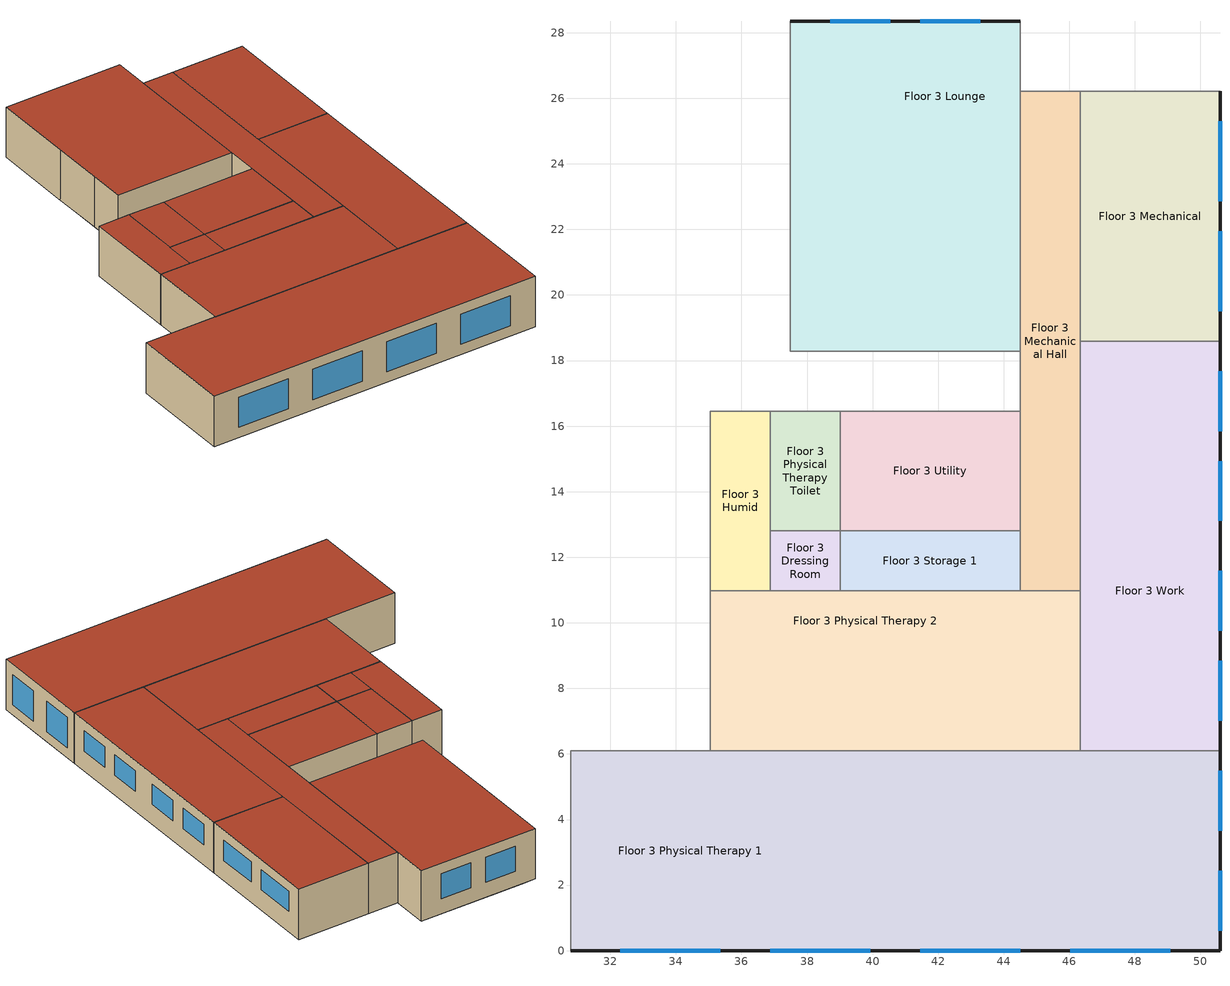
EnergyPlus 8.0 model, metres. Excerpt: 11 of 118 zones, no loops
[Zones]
Floor 3 Dressing Room
 floor to Floor 2 X-Ray (int_slab_floor): 36.88,12.8 39.01,12.8 39.01,10.97 36.88,10.97 z6.1
 wall to Floor 3 Physical Therapy Toilet (int_wall): 39.01,12.8 36.88,12.8 z6.1:9.14
 wall to Floor 3 Humid (int_wall): 36.88,12.8 36.88,10.97 z6.1:9.14
 wall to Floor 3 Physical Therapy 2 (int_wall): 36.88,10.97 39.01,10.97 z6.1:9.14
 wall to Floor 3 Storage 1 (int_wall): 39.01,10.97 39.01,12.8 z6.1:9.14
 roof outside (nonres_roof): 39.01,12.8 36.88,12.8 36.88,10.97 39.01,10.97 z9.14
Floor 3 Humid
 floor to Floor 2 X-Ray (int_slab_floor): 35.05,16.46 36.88,16.46 36.88,10.97 35.05,10.97 z6.1
 wall to Floor 3 Physical Therapy 2 (int_wall): 35.05,10.97 36.88,10.97 z6.1:9.14
 wall to Floor 3 Treatment (int_wall): 35.05,16.46 35.05,10.97 z6.1:9.14
 wall to Floor 3 Office Hall (int_wall): 36.88,16.46 35.05,16.46 z6.1:9.14
 wall to Floor 3 Physical Therapy Toilet (int_wall): 36.88,12.8 36.88,16.46 z6.1:9.14
 roof outside (nonres_roof): 36.88,16.46 35.05,16.46 35.05,10.97 36.88,10.97 z9.14
Floor 3 Lounge
 floor to Floor 2 Nurse Station 1 (int_slab_floor): 39.93,18.29 39.93,21.34 44.5,21.34 44.5,18.29 z6.1
 floor to Floor 2 Exam 7 (int_slab_floor): 38.1,18.29 37.49,18.29 37.49,28.35 38.1,28.35 z6.1
 floor to Floor 2 Exam 6 (int_slab_floor): 44.5,23.77 39.93,23.77 39.93,28.35 44.5,28.35 z6.1
 floor to Floor 2 Storage 2 (int_slab_floor): 44.5,23.77 44.5,21.34 39.93,21.34 39.93,23.77 z6.1
 floor to Floor 2 Exam Hall 4 (int_slab_floor): 39.93,18.29 38.1,18.29 38.1,28.35 39.93,28.35 z6.1
 wall outside (nonres_ext_wall): 44.5,28.35 37.49,28.35 z6.1:9.14
 wall to Floor 3 Office Hall (int_wall): 37.49,18.29 44.5,18.29 z6.1:9.14
 wall to Floor 3 Mechanical Hall (int_wall): 44.5,18.29 44.5,26.21 z6.1:9.14
 wall to NE Stair (int_wall): 44.5,26.21 44.5,28.35 z6.1:9.14
 wall to Floor 3 Storage 2 (int_wall): 37.49,20.42 37.49,18.29 z6.1:9.14
 wall to Floor 3 Lounge Toilet (int_wall): 37.49,28.35 37.49,23.47 z6.1:9.14
 wall to Floor 3 Locker (int_wall): 37.49,23.47 37.49,20.42 z6.1:9.14
 window (Window_U_1.22_SHGC_0.25): 43.28,28.35 41.45,28.35 / 40.54,28.35 38.71,28.35 z7.01:8.53
 roof outside (nonres_roof): 44.5,28.35 37.49,28.35 37.49,18.29 44.5,18.29 z9.14
Floor 3 Mechanical
 floor to Floor 2 Exam 5 (int_slab_floor): 50.6,26.21 50.6,18.59 46.33,18.59 46.33,26.21 z6.1
 wall outside (nonres_ext_wall): 50.6,18.59 50.6,26.21 z6.1:9.14
 wall to NE Stair (int_wall): 50.6,26.21 46.33,26.21 z6.1:9.14
 wall to Floor 3 Mechanical Hall (int_wall): 46.33,26.21 46.33,18.59 z6.1:9.14
 wall to Floor 3 Work (int_wall): 46.33,18.59 50.6,18.59 z6.1:9.14
 window (Window_U_1.22_SHGC_0.25): 50.6,19.51 50.6,21.95 / 50.6,22.86 50.6,25.3 z7.32:8.53
 roof outside (nonres_roof): 50.6,18.59 50.6,26.21 46.33,26.21 46.33,18.59 z9.14
Floor 3 Mechanical Hall
 floor to Floor 2 Office Hall (int_slab_floor): 46.33,10.97 44.5,10.97 44.5,26.21 46.33,26.21 z6.1
 wall to Floor 3 Work (int_wall): 46.33,10.97 46.33,18.59 z6.1:9.14
 wall to NE Stair (int_wall): 46.33,26.21 44.5,26.21 z6.1:9.14
 wall to Floor 3 Physical Therapy 2 (int_wall): 44.5,10.97 46.33,10.97 z6.1:9.14
 wall to Floor 3 Utility (int_wall): 44.5,16.46 44.5,12.8 z6.1:9.14
 wall to Floor 3 Office Hall (int_wall): 44.5,18.29 44.5,16.46 z6.1:9.14
 wall to Floor 3 Storage 1 (int_wall): 44.5,12.8 44.5,10.97 z6.1:9.14
 roof outside (nonres_roof): 46.33,10.97 46.33,26.21 44.5,26.21 44.5,10.97 z9.14
Floor 3 Physical Therapy 1
 floor to Floor 2 Office (int_slab_floor): 50.6,3.66 46.33,3.66 46.33,6.1 50.6,6.1 z6.1
 floor to Floor 2 Conference (int_slab_floor): 50.6,0 42.06,0 42.06,3.66 50.6,3.66 z6.1
 floor to Floor 2 Conference Toilet (int_slab_floor): 44.5,3.66 42.06,3.66 42.06,6.1 44.5,6.1 z6.1
 floor to Floor 2 Office Hall (int_slab_floor): 46.33,3.66 44.5,3.66 44.5,6.1 46.33,6.1 z6.1
 floor to Floor 2 Exam 3 (int_slab_floor): 30.78,6.1 38.1,6.1 38.1,0 30.78,0 z6.1
 floor to Floor 2 Exam 4 (int_slab_floor): 42.06,0 39.93,0 39.93,3.66 42.06,3.66 z6.1
 floor to Floor 2 Storage 1 (int_slab_floor): 42.06,3.66 39.93,3.66 39.93,6.1 42.06,6.1 z6.1
 floor to Floor 2 Exam Hall 3 (int_slab_floor): 39.93,0 38.1,0 38.1,6.1 39.93,6.1 z6.1
 wall outside (nonres_ext_wall): 30.78,0 50.6,0 50.6,6.1 z6.1:9.14
 wall to Floor 3 Undeveloped 1 (int_wall): 30.78,6.1 30.78,0 z6.1:9.14
 wall to Floor 3 Work (int_wall): 50.6,6.1 46.33,6.1 z6.1:9.14
 wall to Floor 3 Physical Therapy 2 (int_wall): 46.33,6.1 35.05,6.1 z6.1:9.14
 wall to Floor 3 Treatment (int_wall): 35.05,6.1 30.78,6.1 z6.1:9.14
 window (Window_U_1.22_SHGC_0.25): 50.6,0.61 50.6,2.44 / 50.6,3.66 50.6,5.49 / 32.31,0 35.36,0 / 36.88,0 39.93,0 / 41.45,0 44.5,0 / 46.02,0 49.07,0 z6.71:8.53
 roof outside (nonres_roof): 30.78,6.1 30.78,0 50.6,0 50.6,6.1 z9.14
Floor 3 Physical Therapy 2
 floor to Floor 2 Exam 3 (int_slab_floor): 35.05,6.1 35.05,9.14 38.1,9.14 38.1,6.1 z6.1
 floor to Floor 2 Exam Hall 3 (int_slab_floor): 38.1,6.1 38.1,9.14 39.93,9.14 39.93,6.1 z6.1
 floor to Floor 2 Dictation (int_slab_floor): 39.93,6.1 39.93,9.14 42.06,9.14 42.06,6.1 z6.1
 floor to Floor 2 Lounge (int_slab_floor): 42.06,6.1 42.06,9.14 44.5,9.14 44.5,6.1 z6.1
 floor to Floor 2 Office Hall (int_slab_floor): 44.5,6.1 44.5,10.97 46.33,10.97 46.33,6.1 z6.1
 floor to Floor 2 Reception Hall (int_slab_floor): 44.5,10.97 44.5,9.14 35.05,9.14 35.05,10.97 z6.1
 wall to Floor 3 Treatment (int_wall): 35.05,10.97 35.05,6.1 z6.1:9.14
 wall to Floor 3 Work (int_wall): 46.33,6.1 46.33,10.97 z6.1:9.14
 wall to Floor 3 Storage 1 (int_wall): 44.5,10.97 39.01,10.97 z6.1:9.14
 roof outside (nonres_roof): 35.05,6.1 46.33,6.1 46.33,10.97 35.05,10.97 z9.14
Floor 3 Physical Therapy Toilet
 floor to Floor 2 X-Ray (int_slab_floor): 39.01,12.8 36.88,12.8 36.88,16.46 39.01,16.46 z6.1
 wall to Floor 3 Utility (int_wall): 39.01,12.8 39.01,16.46 z6.1:9.14
 wall to Floor 3 Office Hall (int_wall): 39.01,16.46 36.88,16.46 z6.1:9.14
 roof outside (nonres_roof): 36.88,12.8 39.01,12.8 39.01,16.46 36.88,16.46 z9.14
Floor 3 Storage 1
 floor to Floor 2 Scheduling 1 (int_slab_floor): 39.01,10.97 39.01,12.8 44.5,12.8 44.5,10.97 z6.1
 wall to Floor 3 Utility (int_wall): 44.5,12.8 39.01,12.8 z6.1:9.14
 roof outside (nonres_roof): 39.01,12.8 39.01,10.97 44.5,10.97 44.5,12.8 z9.14
Floor 3 Utility
 floor to Floor 2 Scheduling 1 (int_slab_floor): 44.5,16.46 44.5,12.8 39.01,12.8 39.01,16.46 z6.1
 wall to Floor 3 Office Hall (int_wall): 44.5,16.46 39.01,16.46 z6.1:9.14
 roof outside (nonres_roof): 44.5,12.8 44.5,16.46 39.01,16.46 39.01,12.8 z9.14
Floor 3 Work
 floor to Floor 2 Office (int_slab_floor): 46.33,6.1 46.33,15.85 50.6,15.85 50.6,6.1 z6.1
 floor to Floor 2 Utility (int_slab_floor): 50.6,18.59 50.6,15.85 46.33,15.85 46.33,18.59 z6.1
 wall outside (nonres_ext_wall): 50.6,6.1 50.6,18.59 z6.1:9.14
 window (Window_U_1.22_SHGC_0.25): 50.6,15.85 50.6,17.68 / 50.6,13.11 50.6,14.94 / 50.6,7.01 50.6,8.84 / 50.6,9.75 50.6,11.58 z7.32:8.53
 roof outside (nonres_roof): 46.33,6.1 50.6,6.1 50.6,18.59 46.33,18.59 z9.14
[Building]
OutPatient HealthCare: North Axis {deg}=0; Terrain=City; Loads Convergence Tolerance Value=0.04; Temperature Convergence Tolerance Value {deltaC}=0.2; Solar Distribution=FullInteriorAndExterior; Maximum Number of Warmup Days=25; Minimum Number of Warmup Days=6
[Site:Location]
Site:Location=RIYADH_SAU Design_Conditions; Latitude {N+ S-}=24.7; Longitude {W- E+}=46.8; Time Zone Relative to GMT {GMT+/-}=3; Elevation {m}=612
[SizingPeriod:DesignDay] Day of Month=21; Dry-Bulb Temperature Range Modifier Type=DefaultMultipliers; Humidity Condition Type=Wetbulb; Barometric Pressure {Pa}=94186; Rain {Yes/No}=No; Snow on ground {Yes/No}=No; Daylight Savings Time Indicator=No
Name | Month | Day Type | Maximum Dry-Bulb Temperature {C} | Daily Dry-Bulb Temperature Range {C} | Wetbulb at Maximum Dry-Bulb {C} | Wind Speed {m/s} design conditions vs. traditional 6.71 m/s (15 mph) | Wind Direction {Degrees; N=0, S=180} | Solar Model Indicator | Clearness {0.0 to 1.1} | Wind Speed {m/s} design conditions vs. traditional 3.35 m/s (7mph) | ASHRAE Clear Sky Optical Depth for Beam Irradiance (taub) | ASHRAE Clear Sky Optical Depth for Diffuse Irradiance (taud)
RIYADH Ann Htg 99.6% Condns DB | 1 | WinterDesignDay | 5.9 | 0 | 5.9 | 1.6 | 320 | ASHRAEClearSky | 0
RIYADH Ann Clg .4% Condns DB=>MWB | 7 | SummerDesignDay | 44.2 | 13.5 | 18.7 |  | 0 | ASHRAETau |  | 4.5 | 0.766 | 1.239
[Site:GroundTemperature:BuildingSurface]
20.85, 20.87, 20.94, 21.07, 21.23, 22.21, 22.38, 22.46, 22.44, 21.47, 21.2, 20.97
[Site:WaterMainsTemperature]
Calculation Method=CORRELATION; Annual Average Outdoor Air Temperature {C}=26.1611; Maximum Difference In Monthly Average Outdoor Air Temperatures {deltaC}=22.4
[Material]
Name | Roughness | Thickness {m} | Conductivity {W/m-K} | Density {kg/m3} | Specific Heat {J/kg-K} | Thermal Absorptance | Solar Absorptance | Visible Absorptance | Absorptance:Thermal | Absorptance:Solar | Absorptance:Visible
Std Wood 6inch | MediumSmooth | 0.15 | 0.12 | 540 | 1210 | 0.9 | 0.7 | 0.7
F07 25mm stucco | Smooth | 0.0254 | 0.72 | 1856 | 840 | 0.9 | 0.7 | 0.7
F08 Metal surface | Smooth | 0.0008 | 45.28 | 7824 | 500
F13 Built-up roofing | Rough | 0.0095 | 0.16 | 1120 | 1460 |  |  |  | 0.9 | 0.7
G01 13mm gypsum board | Smooth | 0.0127 | 0.16 | 800 | 1090 |  |  |  | 0.9 | 0.7 | 0.5
G01 16mm gypsum board | MediumSmooth | 0.0159 | 0.16 | 800 | 1090
100mm Normalweight concrete floor | MediumRough | 0.1016 | 2.31 | 2322 | 832
[Material:NoMass]
CP02 CARPET PAD: VeryRough, 0.21648, 0.9, 0.7, 0.8
Nonres_Roof_Insulation: MediumSmooth, 2.59864, 0.9, 0.7, 0.7
Nonres_Exterior_Wall_Insulation: MediumSmooth, 1.03652, 0.9, 0.7, 0.7
[Construction]
InteriorFurnishings: Std Wood 6inch
int_wall: G01 13mm gypsum board, G01 13mm gypsum board
int_slab_floor: 100mm Normalweight concrete floor, CP02 CARPET PAD
nonres_roof: F13 Built-up roofing, Nonres_Roof_Insulation, F08 Metal surface
nonres_ext_wall: F07 25mm stucco, G01 16mm gypsum board, Nonres_Exterior_Wall_Insulation, G01 16mm gypsum board
Window_U_1.22_SHGC_0.25: ECREF-1 COLORED 6MM
[WindowMaterial:Glazing]
ECREF-1 COLORED 6MM: Optical Data Type=SpectralAverage; Thickness {m}=0.006; Solar Transmittance at Normal Incidence=0.099; Front Side Solar Reflectance at Normal Incidence=0.219; Back Side Solar Reflectance at Normal Incidence=0.219; Visible Transmittance at Normal Incidence=0.155; Front Side Visible Reflectance at Normal Incidence=0.073; Back Side Visible Reflectance at Normal Incidence=0.073; Infrared Transmittance at Normal Incidence=0; Front Side Infrared Hemispherical Emissivity=0.84; Back Side Infrared Hemispherical Emissivity=0.84; Conductivity {W/m-K}=0.9
[Zone] Type=1; Multiplier=1; Ceiling Height {m}=-9999; Floor Area {m2}=autocalculate; Part of Total Floor Area=Yes
Name | Volume {m3}
Floor 3 Dressing Room | 11.8931
Floor 3 Humid; Floor 3 Storage 1 | 30.5822
Floor 3 Lounge | 214.9249
Floor 3 Mechanical | 99.109
Floor 3 Mechanical Hall | 84.9505
Floor 3 Physical Therapy 1 | 368.119
Floor 3 Physical Therapy 2 | 167.6357
Floor 3 Physical Therapy Toilet | 23.7862
Floor 3 Utility | 61.1644
Floor 3 Work | 162.5387
[InternalMass] Construction=InteriorFurnishings
Name | Zone | Surface Area {m2}
Floor 3 Dressing Room_InternalMass_1 | Floor 3 Dressing Room | 7.8039
Floor 3 Humid_InternalMass_1 | Floor 3 Humid | 20.0671
Floor 3 Lounge_InternalMass_1 | Floor 3 Lounge | 141.0268
Floor 3 Mechanical_InternalMass_1 | Floor 3 Mechanical | 65.0321
Floor 3 Mechanical Hall_InternalMass_1 | Floor 3 Mechanical Hall | 55.7418
Floor 3 Physical Therapy 1_InternalMass_1 | Floor 3 Physical Therapy 1 | 241.5479
Floor 3 Physical Therapy 2_InternalMass_1 | Floor 3 Physical Therapy 2 | 109.9972
Floor 3 Physical Therapy Toilet_InternalMass_1 | Floor 3 Physical Therapy Toilet | 15.6077
Floor 3 Storage 1_InternalMass_1 | Floor 3 Storage 1 | 20.0671
Floor 3 Utility_InternalMass_1 | Floor 3 Utility | 40.1341
Floor 3 Work_InternalMass_1 | Floor 3 Work | 106.6527
[People] Number of People Schedule=BLDG_OCC_SCH; Number of People Calculation Method=People/Area; Fraction Radiant=0.3; Sensible Heat Fraction=AUTOCALCULATE; Activity Level Schedule=ACTIVITY_SCH; Enable ASHRAE 55 Comfort Warnings=No; Mean Radiant Temperature Calculation Type=ZoneAveraged; Work Efficiency Schedule=WORK_EFF_SCH; Clothing Insulation Schedule=CLOTHING_SCH; Air Velocity Schedule=AIR_VELO_SCH; Thermal Comfort Model 1 Type=FANGER
Name | Zone or ZoneList | People per Zone Floor Area {person/m2}
Floor 3 Dressing Room People | Floor 3 Dressing Room | 0.0538248
Floor 3 Humid People | Floor 3 Humid | 0.0538248
Floor 3 Lounge People | Floor 3 Lounge | 0.161474
Floor 3 Physical Therapy 1 People | Floor 3 Physical Therapy 1 | 0.215299
Floor 3 Physical Therapy 2 People | Floor 3 Physical Therapy 2 | 0.215299
Floor 3 Work People | Floor 3 Work | 0.0538248
[Lights] Design Level Calculation Method=Watts/Area; Return Air Fraction=0; Fraction Radiant=0.7; Fraction Visible=0.2; Fraction Replaceable=1; Return Air Fraction Calculated from Plenum Temperature=No
Name | Zone or ZoneList | Schedule | Watts per Zone Floor Area {W/m2}{W/m | Watts per Zone Floor Area {W/m2}{W/ | Watts per Zone Floor Area {W/m2}{W | Watts per Zone Floor Area {W/m2}
Floor 3 Dressing Room_Lights | Floor 3 Dressing Room | BLDG_LIGHT_OFFICE_SCH | 11.8403
Floor 3 Humid_Lights | Floor 3 Humid | BLDG_LIGHT_OFFICE_SCH | 11.8403
Floor 3 Lounge_Lights | Floor 3 Lounge | BLDG_LIGHT_SCH | 8.61113
Floor 3 Mechanical_Lights | Floor 3 Mechanical | BLDG_LIGHT_SCH |  | 16.1459
Floor 3 Mechanical Hall_Lights | Floor 3 Mechanical Hall | BLDG_LIGHT_CORRIDOR_SCH |  |  | 10.7639
Floor 3 Physical Therapy 1_Lights | Floor 3 Physical Therapy 1 | BLDG_LIGHT_EXAM_SCH |  |  |  | 9.68752
Floor 3 Physical Therapy 2_Lights | Floor 3 Physical Therapy 2 | BLDG_LIGHT_EXAM_SCH |  |  |  | 9.68752
Floor 3 Physical Therapy Toilet_Lights | Floor 3 Physical Therapy Toilet | BLDG_LIGHT_TOILET_SCH | 9.68752
Floor 3 Storage 1_Lights | Floor 3 Storage 1 | BLDG_LIGHT_STORAGE_SCH |  | 9.68752
Floor 3 Utility_Lights | Floor 3 Utility | BLDG_LIGHT_STORAGE_SCH |  | 9.68752
Floor 3 Work_Lights | Floor 3 Work | BLDG_LIGHT_OFFICE_SCH | 11.8403
[ElectricEquipment] Schedule=BLDG_EQUIP_SCH; Design Level Calculation Method=EquipmentLevel; Fraction Latent=0; Fraction Radiant=0.5; Fraction Lost=0
Name | Zone or ZoneList | Design Level {W}
Floor 3 Dressing Room_PlugMisc_Equip | Floor 3 Dressing Room | 46.1988
Floor 3 Humid_PlugMisc_Equip | Floor 3 Humid | 118.797
Floor 3 Lounge_PlugMisc_Equip | Floor 3 Lounge | 2276.88
Floor 3 Mechanical_PlugMisc_Equip | Floor 3 Mechanical | 1750.01
Floor 3 Mechanical Hall_PlugMisc_Equip | Floor 3 Mechanical Hall | 120.1236
Floor 3 Physical Therapy 1_PlugMisc_Equip | Floor 3 Physical Therapy 1 | 1950.5
Floor 3 Physical Therapy 2_PlugMisc_Equip | Floor 3 Physical Therapy 2 | 888.2274
Floor 3 Physical Therapy Toilet_PlugMisc_Equip | Floor 3 Physical Therapy Toilet | 33.6346
Floor 3 Storage 1_PlugMisc_Equip | Floor 3 Storage 1 | 10.8362
Floor 3 Utility_PlugMisc_Equip | Floor 3 Utility | 21.6724
Floor 3 Work_PlugMisc_Equip | Floor 3 Work | 631.3839
[Exterior:Lights]
Exterior_Lights: Schedule=Exterior_Lgt_ALWAYS_ON; Design Level {W}=14442; Control Option=AstronomicalClock
[ZoneInfiltration:DesignFlowRate] Schedule=INFIL_SCH; Constant Term Coefficient=0; Temperature Term Coefficient=0; Velocity Term Coefficient=0.224; Velocity Squared Term Coefficient=0
Name | Zone or ZoneList | Design Flow Rate Calculation Method | Flow per Exterior Surface Area {m3/s-m2} | Flow per Exterior Surface Area {m3/s-m2}urface Ar
Floor 3 Lounge_Infiltration | Floor 3 Lounge | Flow/ExteriorWallArea | 2.80611e-05
Floor 3 Mechanical_Infiltration | Floor 3 Mechanical | Flow/ExteriorWallArea | 6.37008e-05
Floor 3 Physical Therapy 1_Infiltration | Floor 3 Physical Therapy 1 | Flow/ExteriorWallArea | 5.86825e-05
Floor 3 Work_Infiltration | Floor 3 Work | Flow/ExteriorWallArea | 6.37008e-05
Floor 3 Dressing Room_Infiltration | Floor 3 Dressing Room | Flow/ExteriorArea |  | 0.00102413
Floor 3 Humid_Infiltration | Floor 3 Humid | Flow/ExteriorArea |  | 0.00102413
Floor 3 Mechanical Hall_Infiltration | Floor 3 Mechanical Hall | Flow/ExteriorArea |  | 0.00102413
Floor 3 Physical Therapy 2_Infiltration | Floor 3 Physical Therapy 2 | Flow/ExteriorArea |  | 0.00102413
Floor 3 Physical Therapy Toilet_Infiltration | Floor 3 Physical Therapy Toilet | Flow/ExteriorArea |  | 0.00102413
Floor 3 Storage 1_Infiltration | Floor 3 Storage 1 | Flow/ExteriorArea |  | 0.00102413
Floor 3 Utility_Infiltration | Floor 3 Utility | Flow/ExteriorArea |  | 0.00102413
[Schedule:Compact]
Exterior_Lgt_ALWAYS_ON: Through: 12/31, For: AllDays, Until: 24:00, 1
ACTIVITY_SCH: Through: 12/31, For: AllDays, Until: 24:00, 120
WORK_EFF_SCH: Through: 12/31, For: AllDays, Until: 24:00, 0
AIR_VELO_SCH: Through: 12/31, For: AllDays, Until: 24:00, 0.2
CLOTHING_SCH: Through: 04/30, For: AllDays, Until: 24:00, 1, Through: 09/30, For: AllDays, Until: 24:00, 0.5, Through: 12/31, For: AllDays, Until: 24:00, 1
INFIL_SCH: Through: 12/31, For: Weekdays, Until: 24:00, 0.25, For: Saturday, Until: 24:00, 0.25, For: SummerDesignDay WinterDesignDay, Until: 24:00, 1, For: Sunday Holidays AllOtherDays, Until: 24:00, 0.25
BLDG_LIGHT_CORRIDOR_SCH; BLDG_LIGHT_EXAM_SCH; BLDG_LIGHT_OFFICE_SCH; BLDG_LIGHT_SCH; BLDG_LIGHT_STORAGE_SCH; BLDG_LIGHT_TOILET_SCH: Through: 12/31, For: Weekdays, Until: 4:00, 0.1, Until: 6:00, 0.3, Until: 7:00, 0.6, Until: 18:00, 0.9, Until: 20:00, 0.6, Until: 22:00, 0.3, Until: 24:00, 0.1, For: SummerDesignDay, Until: 4:00, 0.1, Until: 6:00, 0.3, Until: 7:00, 0.6, Until: 18:00, 0.9, Until: 20:00, 0.6, Until: 22:00, 0.3, Until: 24:00, 0.1, For: WinterDesignDay, Until: 7:00, 0.1, Until: 9:00, 0.3, Until: 15:00, 0.4, Until: 20:00, 0.3, Until: 24:00, 0.1, For: Saturday, Until: 7:00, 0.1, Until: 9:00, 0.3, Until: 15:00, 0.4, Until: 20:00, 0.3, Until: 24:00, 0.1, For: Sunday Holidays AllOtherDays, Until: 8:00, 0.05, Until: 17:00, 0.1, Until: 24:00, 0.05
BLDG_EQUIP_SCH: Through: 12/31, For: Weekdays, Until: 04:00, 0.3, Until: 06:00, 0.5, Until: 18:00, 1, Until: 20:00, 0.5, Until: 24:00, 0.3, For: SummerDesignDay, Until: 04:00, 0.3, Until: 06:00, 0.5, Until: 18:00, 1, Until: 20:00, 0.5, Until: 24:00, 0.3, For: WinterDesignDay, Until: 07:00, 0.3, Until: 09:00, 0.5, Until: 15:00, 0.8, Until: 20:00, 0.5, Until: 24:00, 0.3, For: Saturday, Until: 07:00, 0.3, Until: 09:00, 0.5, Until: 15:00, 0.8, Until: 20:00, 0.5, Until: 24:00, 0.3, For: Sunday Holidays AllOtherDays, Until: 08:00, 0.3, Until: 17:00, 0.5, Until: 24:00, 0.3
BLDG_OCC_SCH: Through: 12/31, For: Weekdays, Until: 04:00, 0.05, Until: 06:00, 0.2, Until: 07:00, 0.5, Until: 18:00, 0.9, Until: 20:00, 0.5, Until: 22:00, 0.2, Until: 24:00, 0.05, For: SummerDesignDay, Until: 04:00, 0.05, Until: 06:00, 0.2, Until: 07:00, 0.5, Until: 18:00, 0.9, Until: 20:00, 0.5, Until: 22:00, 0.2, Until: 24:00, 0.05, For: WinterDesignDay, Until: 07:00, 0.05, Until: 09:00, 0.2, Until: 15:00, 0.3, Until: 20:00, 0.2, Until: 24:00, 0.05, For: Saturday, Until: 07:00, 0.05, Until: 09:00, 0.2, Until: 15:00, 0.3, Until: 20:00, 0.2, Until: 24:00, 0.05, For: Sunday Holidays AllOtherDays, Until: 08:00, 0, Until: 17:00, 0.05, Until: 24:00, 0
